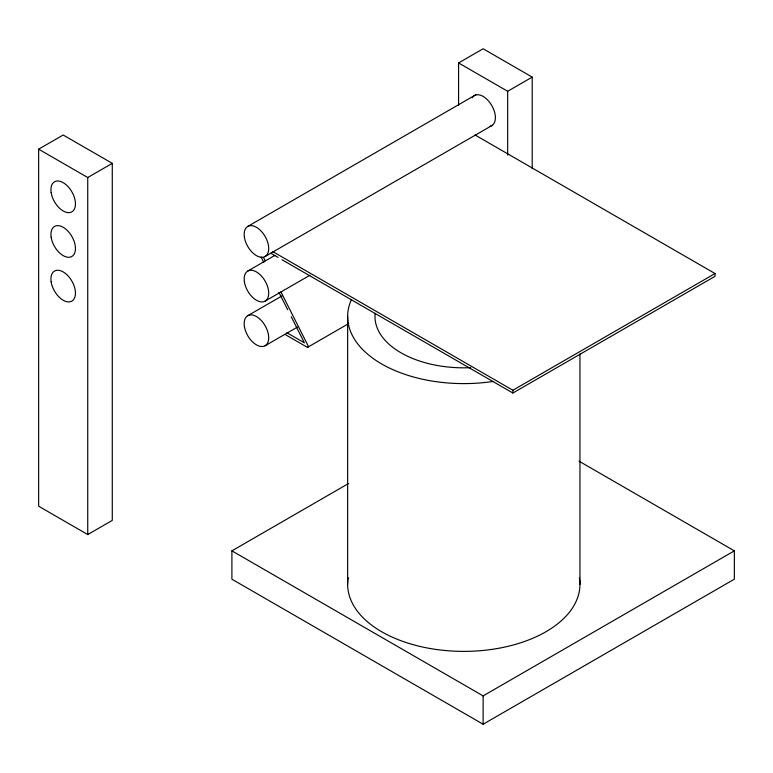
<?xml version="1.0" encoding="UTF-8"?>
<svg xmlns="http://www.w3.org/2000/svg" width="773" height="773" viewBox="0 0 773 773"><rect width="100%" height="100%" fill="white"/><g stroke="black" fill="none" stroke-linecap="round" stroke-linejoin="round"><path stroke-width="1.16" d="M38.65 149.179L63.193 135.014L112.278 163.354L112.278 520.393L87.736 534.558L38.65 506.218L38.65 149.179L87.736 177.519L112.278 163.354M458.582 105.157L458.582 62.942L483.125 48.767L532.211 77.107L532.211 168.775M247.766 226.421L476.062 94.625M458.582 62.942L507.668 91.282L532.211 77.107M265.12 256.481L492.372 125.284M247.766 271.052L274.869 255.409M265.12 301.112L309.944 275.236M247.766 315.684L282.164 295.827M265.12 345.744L297.431 327.085M307.809 347.183L348.623 323.626M579.025 461.172L734.35 550.849L734.35 579.19L483.125 724.233L231.9 579.19L231.9 550.849L348.652 483.444M272.869 251.66L512.885 390.239L715.025 273.536L715.025 276.319L512.885 393.022L282.019 259.738M231.9 550.849L483.125 695.893L734.35 550.849M475.009 134.956L715.025 273.536M270.743 253.225L278.058 257.448M286.841 332.699L304.398 342.835L291.208 316.698M285.855 334.922L306.958 347.106A1.71 0.986 60 0 0 308.05 346.932A1.71 0.986 60 0 0 307.886 345.357L280.908 291.875M263.661 257.689L265.178 260.704M261.11 257.042L263.815 262.405M278.966 292.426L287.662 309.654M579.953 353.937L579.953 584.32M512.885 390.239L512.885 393.022M507.668 91.282L507.668 155.209M483.125 695.893L483.125 724.233M347.647 316.544L347.647 584.32M87.736 177.519L87.736 534.558M579.373 577.624A116.153 67.058 0 0 1 463.8 651.378A116.153 67.058 0 0 1 348.227 577.624M493.097 381.437A116.153 67.058 0 0 1 351.464 299.499M470.689 367.668A88.818 51.279 0 0 1 375.147 313.365M472.226 97.775A17.354 10.02 60 0 1 491.348 104.809A17.354 10.02 60 0 1 489.84 126.318M51.144 281.807A17.354 10.02 60 0 0 71.232 301.431A17.354 10.02 60 0 0 67.203 275.014A17.354 10.02 60 0 0 51.144 281.807M51.144 237.176A17.354 10.02 60 0 0 71.232 256.8A17.354 10.02 60 0 0 67.203 230.383A17.354 10.02 60 0 0 51.144 237.176M51.144 192.554A17.354 10.02 60 0 0 71.232 212.169A17.354 10.02 60 0 0 67.203 185.752A17.354 10.02 60 0 0 51.144 192.554M244.394 237.176A17.354 10.02 60 0 0 264.482 256.8A17.354 10.02 60 0 0 260.453 230.383A17.354 10.02 60 0 0 244.394 237.176M244.394 281.807A17.354 10.02 60 0 0 264.482 301.431A17.354 10.02 60 0 0 260.453 275.014A17.354 10.02 60 0 0 244.394 281.807M244.394 326.438A17.354 10.02 60 0 0 264.482 346.062A17.354 10.02 60 0 0 260.453 319.636A17.354 10.02 60 0 0 244.394 326.438"/></g></svg>
